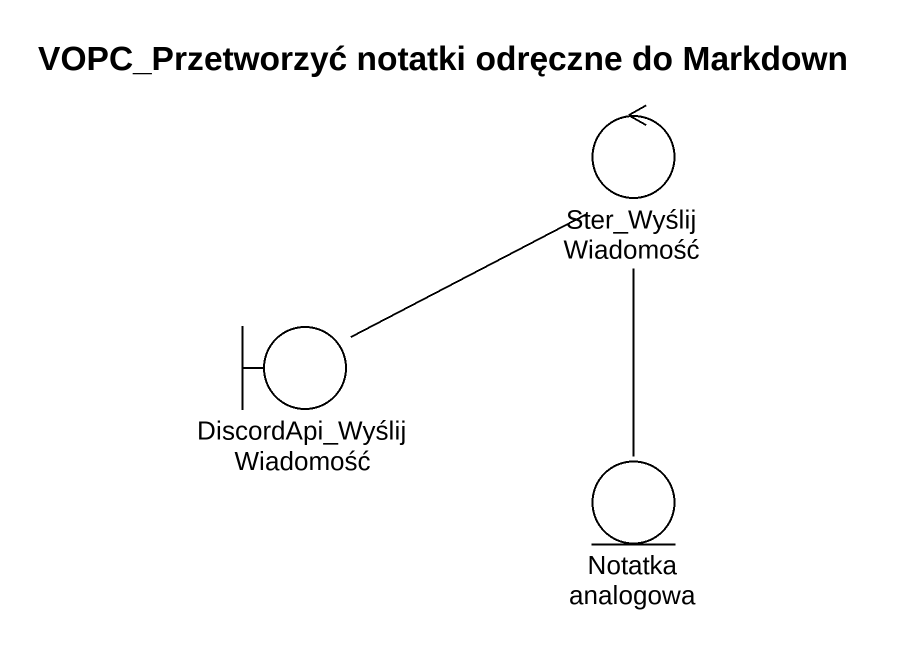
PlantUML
@startuml
title VOPC_Przetworzyć notatki odręczne do Markdown
control Ster_WyślijWiadomość
boundary DiscordApi_WyślijWiadomość
entity "Notatka analogowa" as Notatka_analogowa
DiscordApi_WyślijWiadomość -up- Ster_WyślijWiadomość
Notatka_analogowa -up- Ster_WyślijWiadomość
@enduml
